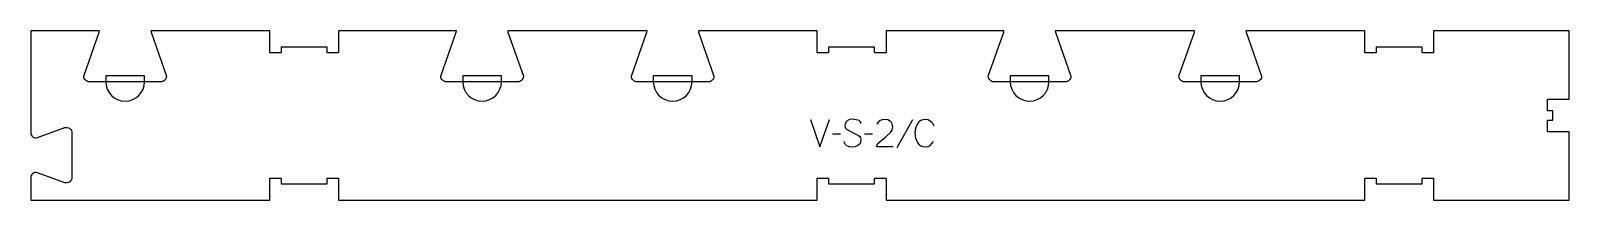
# Model space of a CAD drawing. Header units: millimetres. Extents: x -853 to 833, y -88 to 97.
import ezdxf

# ---------------------------------------------------------------- set-up
doc = ezdxf.new("R2010")
doc.units = ezdxf.units.MM
for name, color, linetype, true_color in [('1_ANYTOOL_1MMDEEP_LABELS_S', 2, 'Continuous', 0xffff00), ('4_ANYTOOL_CUTTHROUGH_OUTSI', 5, 'Continuous', 0x0000ff), ('5_ANYTOOL_HALF_MILL_9MM_IN', 3, 'Continuous', 0x00ff00)]:
    doc.layers.add(name, color=color, linetype=linetype, true_color=true_color)

msp = doc.modelspace()

# ---------------------------------------------------------------- linework, layer by layer
at = {"layer": '1_ANYTOOL_1MMDEEP_LABELS_S'}
for p, q in [((34.4, -16.1), (25.6, -16.2)), ((69.5, -16.1), (60.7, -16.2)), ((113.3, -0.5), (96.1, -31.2))]:
    msp.add_line(p, q, dxfattribs=at)
for points in [[(1.3, 0), (11.7, -30), (22.2, 0)], [(56.7, -4.6), (56.5, -3.2), (55.8, -2.1), (54.8, -1.2), (53.4, -0.6), (47.3, 0.3), (44.3, -0.1), (41.7, -1.5), (40.6, -2.5), (39.8, -3.7), (39.3, -5.1), (39.2, -6.7), (39.3, -8.3), (39.9, -9.7), (40.8, -10.8), (48.2, -14.6), (54.2, -17.5), (55.4, -18.5), (56.2, -19.7), (56.6, -21.2), (56.3, -24.7), (55.7, -26.2), (54.7, -27.5), (53.4, -28.5), (50.5, -29.9), (47.2, -30.3), (44.1, -30), (41.2, -28.8), (40, -27.9), (39.1, -26.8), (38.6, -25.6), (38.4, -24.1)], [(92.1, -30), (73.8, -29.9), (75.3, -26.5), (83.8, -19.1), (89.2, -14.4), (91, -11.6), (91.6, -8.2), (91, -4.7), (90.2, -3.3), (89.1, -2.1), (86.2, -0.5), (82.7, 0), (79.9, -0.3), (77.6, -1.3), (75.7, -2.9), (74.2, -5.1)]]:
    msp.add_lwpolyline(points, dxfattribs=at)
msp.add_lwpolyline([(136.9, -7.5, 0.131103), (133.1, -2.1), (130.4, -0.5), (127, 0), (124.4, -0.3), (122.2, -1.2), (120.3, -2.7), (118.7, -4.7), (116.6, -9.6), (115.9, -15), (116.6, -20.4), (118.7, -25.3), (120.3, -27.4), (122.3, -28.8), (124.7, -29.7), (127.4, -30), (130.2, -29.6), (132.6, -28.4), (136.2, -24.2)], format="xyb", dxfattribs=at)
at = {"layer": '4_ANYTOOL_CUTTHROUGH_OUTSI'}
msp.add_lwpolyline([(478.6, 97.1), (478.8, 95.7), (495.7, 47.4), (495.7, 47.3, -0.414214), (489.5, 41.1), (411.5, 41.1, -0.414214), (405.2, 47.3), (405.2, 47.4), (422.1, 95.7), (422.4, 97.1), (269.7, 97.1), (269.9, 95.7), (286.8, 47.4), (286.8, 47.3, -0.414214), (280.6, 41.1), (202.6, 41.1, -0.414214), (196.3, 47.3), (196.3, 47.4), (213.2, 95.7), (213.4, 97.1), (84.2, 97.1), (84.2, 73.3, -0.414214), (84, 73.1), (72, 73.1, -0.414214), (71.7, 73.3), (71.7, 79.1), (21.2, 79.1), (21.2, 73.3, -0.414214), (21, 73.1), (9, 73.1, -0.414214), (8.7, 73.3), (8.7, 97.1), (-121.5, 97.1), (-121.3, 95.7), (-104.4, 47.4), (-104.4, 47.3, -0.414214), (-110.6, 41.1), (-188.6, 41.1, -0.414214), (-194.9, 47.3), (-194.9, 47.4), (-178, 95.7), (-177.7, 97.1), (-330.4, 97.1), (-330.2, 95.7), (-313.3, 47.4), (-313.3, 47.3, -0.414214), (-319.5, 41.1), (-397.5, 41.1, -0.414214), (-403.8, 47.3), (-403.8, 47.4), (-386.9, 95.7), (-386.6, 97.1), (-515.8, 97.1), (-515.8, 73.3, -0.414214), (-516.1, 73.1), (-528.1, 73.1, -0.414214), (-528.3, 73.3), (-528.3, 79.1), (-578.8, 79.1), (-578.8, 73.3, -0.414214), (-579.1, 73.1), (-591.1, 73.1, -0.414214), (-591.3, 73.3), (-591.3, 97.1), (-721.6, 97.1), (-721.4, 95.7), (-704.5, 47.4), (-704.5, 47.3, -0.414214), (-710.7, 41.1), (-788.7, 41.1, -0.414214), (-795, 47.3), (-795, 47.4), (-778.1, 95.7), (-777.8, 97.1), (-853.2, 97.1), (-853.2, -14.4, 0.501976), (-845.8, -19.9), (-816, -8.9, -0.015611), (-816, -8.9, -0.502397), (-808, -14.9), (-808, -63.4, -0.502397), (-816, -69.3, -0.015604), (-816, -69.3), (-845.8, -58.3, 0.501976), (-853.2, -63.9), (-853.2, -88.4), (-591.3, -88.4), (-591.3, -64.7, -0.414214), (-591.1, -64.4), (-579.1, -64.4, -0.414214), (-578.8, -64.7), (-578.8, -70.4), (-528.3, -70.4), (-528.3, -64.7, -0.414214), (-528.1, -64.4), (-516.1, -64.4, -0.414214), (-515.8, -64.7), (-515.8, -88.4), (8.7, -88.4), (8.7, -64.7, -0.414214), (9, -64.4), (21, -64.4, -0.414214), (21.2, -64.7), (21.2, -70.4), (71.7, -70.4), (71.7, -64.7, -0.414214), (72, -64.4), (84, -64.4, -0.414214), (84.2, -64.7), (84.2, -88.4), (608.8, -88.4), (608.8, -64.7, -0.414214), (609.1, -64.4), (621.1, -64.4, -0.414214), (621.3, -64.7), (621.3, -70.4), (671.8, -70.4), (671.8, -64.7, -0.414214), (672.1, -64.4), (684.1, -64.4, -0.414214), (684.3, -64.7), (684.3, -88.4), (833, -88.4), (833, -13.4), (809.2, -13.4, -0.414214), (809, -13.2), (809, -1.2, -0.414214), (809.2, -0.9), (815, -0.9), (815, 9.6), (809.2, 9.6, -0.414214), (809, 9.8), (809, 21.8, -0.414214), (809.2, 22.1), (833, 22.1), (833, 97.1), (684.3, 97.1), (684.3, 73.3, -0.414214), (684.1, 73.1), (672.1, 73.1, -0.414214), (671.8, 73.3), (671.8, 79.1), (621.3, 79.1), (621.3, 73.3, -0.414214), (621.1, 73.1), (609.1, 73.1, -0.414214), (608.8, 73.3), (608.8, 97.1), (496.1, 97.1)], format="xyb", close=True, dxfattribs=at)
at = {"layer": '5_ANYTOOL_HALF_MILL_9MM_IN'}
for points in [[(-771, 41.3, 1), (-728.5, 41.3), (-728.5, 47.6), (-771, 47.6)], [(-379.8, 41.3, 1), (-337.3, 41.3), (-337.3, 47.6), (-379.8, 47.6)], [(-170.9, 41.3, 1), (-128.4, 41.3), (-128.4, 47.6), (-170.9, 47.6)], [(220.3, 41.3, 1), (262.8, 41.3), (262.8, 47.6), (220.3, 47.6)], [(429.2, 41.3, 1), (471.7, 41.3), (471.7, 47.6), (429.2, 47.6)]]:
    msp.add_lwpolyline(points, format="xyb", close=True, dxfattribs=at)

doc.saveas('drawing.dxf')
